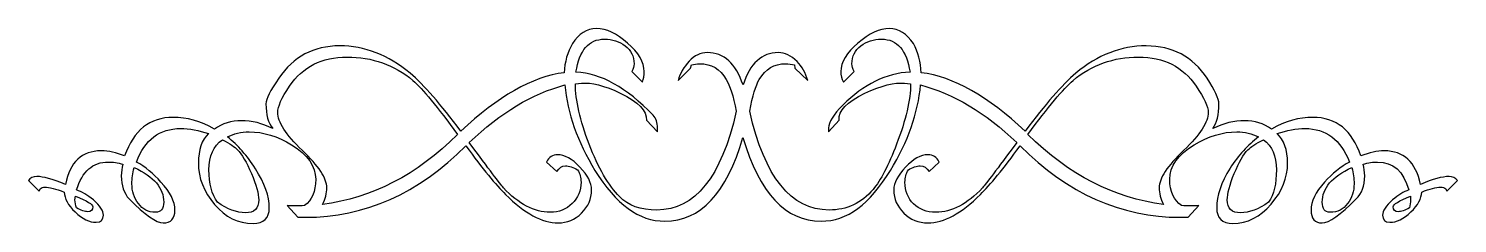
# Model space of a CAD drawing. Header units: centimetres. Extents: x -10.6 to 10.6, y -1.4 to 1.4.
import ezdxf

# ---------------------------------------------------------------- set-up
doc = ezdxf.new("R2010")
doc.units = ezdxf.units.CM
doc.header["$MEASUREMENT"] = 0
doc.layers.add('Camada 1', color=7, linetype='Continuous')

msp = doc.modelspace()

# ---------------------------------------------------------------- linework, layer by layer
at = {"layer": 'Camada 1'}
for points, knots in [([(0.96011, 0.67457), (0.96011, 0.67457), (0.76977, 0.85666), (0.76977, 0.85666), (0.76977, 0.85666), (0.76977, 0.85666), (0.76149, 0.90632), (0.76149, 0.90632), (0.76149, 0.90632), (0.72283, 0.91733), (0.67873, 0.92288), (0.62907, 0.92288), (0.62907, 0.92288), (0.46355, 0.92288), (0.33382, 0.84554), (0.24008, 0.69113), (0.24008, 0.69113), (0.19042, 0.60281), (0.14348, 0.44554), (0.09937, 0.21935), (0.09937, 0.21935), (0.32001, -0.75731), (0.71183, -1.24565), (1.27468, -1.24565), (1.27468, -1.24565), (1.53953, -1.24565), (1.75744, -1.14363), (1.92854, -0.93939), (1.92854, -0.93939), (2.03884, -0.80697), (2.15473, -0.58347), (2.27618, -0.26896), (2.27618, -0.26896), (2.41403, 0.08966), (2.48308, 0.3876), (2.48308, 0.62493), (2.48308, 0.62493), (2.48308, 0.62493), (2.39204, 0.63321), (2.39204, 0.63321), (2.39204, 0.63321), (2.2485, 0.64975), (2.05271, 0.60011), (1.8044, 0.48422), (1.8044, 0.48422), (1.53953, 0.35722), (1.41253, 0.2248), (1.42366, 0.08692), (1.42366, 0.08692), (1.42366, 0.08692), (1.26639, -0.08688), (1.26639, -0.08688), (1.26639, -0.08688), (1.26639, -0.08688), (1.26639, -0.02894), (1.26639, -0.02894), (1.26639, -0.02894), (1.26639, 0.05382), (1.33804, 0.16685), (1.4816, 0.31041), (1.4816, 0.31041), (1.79055, 0.61936), (2.12163, 0.78219), (2.47482, 0.79875), (2.47482, 0.79875), (2.42516, 1.12427), (2.28445, 1.28709), (2.0527, 1.28709), (2.0527, 1.28709), (1.93681, 1.28709), (1.83466, 1.25399), (1.74647, 1.18777), (1.74647, 1.18777), (1.65813, 1.12154), (1.61402, 1.03323), (1.61402, 0.92292), (1.61402, 0.92292), (1.61402, 0.88426), (1.62503, 0.84558), (1.64715, 0.80703), (1.64715, 0.80703), (1.64715, 0.80703), (1.48988, 0.64979), (1.48988, 0.64979), (1.48988, 0.64979), (1.4622, 0.69945), (1.44853, 0.75181), (1.44853, 0.80703), (1.44853, 0.80703), (1.44853, 0.94488), (1.53259, 1.08561), (1.70097, 1.22915), (1.70097, 1.22915), (1.86911, 1.37251), (2.02498, 1.44429), (2.16851, 1.44429), (2.16851, 1.44429), (2.31194, 1.44429), (2.43053, 1.36981), (2.52443, 1.22082), (2.52443, 1.22082), (2.59605, 1.09382), (2.63473, 0.95042), (2.64029, 0.79042), (2.64029, 0.79042), (3.12035, 0.72965), (3.63351, 0.43995), (4.17977, -0.07863), (4.17977, -0.07863), (4.47774, 0.32409), (4.72875, 0.61106), (4.93296, 0.78214), (4.93296, 0.78214), (5.25292, 1.05244), (5.60053, 1.18772), (5.97584, 1.18772), (5.97584, 1.18772), (6.362, 1.18772), (6.6628, 1.02762), (6.87802, 0.70766), (6.87802, 0.70766), (6.99388, 0.531), (7.05182, 0.40413), (7.05182, 0.32692), (7.05182, 0.32692), (7.05182, 0.16682), (7.02142, 0.04551), (6.96078, -0.03725), (6.96078, -0.03725), (7.12075, 0.03996), (7.27802, 0.07861), (7.43256, 0.07861), (7.43256, 0.07861), (7.58155, 0.07861), (7.71397, 0.03723), (7.82986, -0.04553), (7.82986, -0.04553), (8.03949, 0.07033), (8.24369, 0.12827), (8.44232, 0.12827), (8.44232, 0.12827), (8.78996, 0.12827), (9.02713, -0.0621), (9.1541, -0.44281), (9.1541, -0.44281), (9.28097, -0.39315), (9.39686, -0.36833), (9.50174, -0.36833), (9.50174, -0.36833), (9.7886, -0.36833), (9.96796, -0.53385), (10.03974, -0.86495), (10.03974, -0.86495), (10.22183, -0.78774), (10.36251, -0.74906), (10.46183, -0.74906), (10.46183, -0.74906), (10.51692, -0.74906), (10.5583, -0.76845), (10.58597, -0.807), (10.58597, -0.807), (10.58597, -0.807), (10.42873, -0.96427), (10.42873, -0.96427), (10.42873, -0.96427), (10.42873, -0.96427), (10.41217, -0.93117), (10.41217, -0.93117), (10.41217, -0.93117), (10.39563, -0.91463), (10.37082, -0.90635), (10.33769, -0.90635), (10.33769, -0.90635), (10.27149, -0.90635), (10.17759, -0.93117), (10.05628, -0.98083), (10.05628, -0.98083), (10.05628, -1.07473), (10.00249, -1.17263), (9.89488, -1.27465), (9.89488, -1.27465), (9.78727, -1.37681), (9.6838, -1.42776), (9.5845, -1.42776), (9.5845, -1.42776), (9.51274, -1.42776), (9.47692, -1.39194), (9.47692, -1.32018), (9.47692, -1.32018), (9.47692, -1.25951), (9.52658, -1.18503), (9.62591, -1.09671), (9.62591, -1.09671), (9.70867, -1.02506), (9.7886, -0.9754), (9.86594, -0.94772), (9.86594, -0.94772), (9.7886, -0.67187), (9.63416, -0.53389), (9.40242, -0.53389), (9.40242, -0.53389), (9.33622, -0.53389), (9.26444, -0.545), (9.18723, -0.56699), (9.18723, -0.56699), (9.20377, -0.62221), (9.21205, -0.68015), (9.21205, -0.74079), (9.21205, -0.74079), (9.21205, -0.88978), (9.17067, -1.00294), (9.08791, -1.08014), (9.08791, -1.08014), (8.85058, -1.31747), (8.68236, -1.43603), (8.58303, -1.43603), (8.58303, -1.43603), (8.47257, -1.43603), (8.41748, -1.37266), (8.41748, -1.24569), (8.41748, -1.24569), (8.41748, -1.11882), (8.48371, -0.98082), (8.61613, -0.83183), (8.61613, -0.83183), (8.73202, -0.70496), (8.85613, -0.60564), (8.98858, -0.53386), (8.98858, -0.53386), (8.85613, -0.20279), (8.63539, -0.03726), (8.32643, -0.03726), (8.32643, -0.03726), (8.19943, -0.03726), (8.06158, -0.06208), (7.9126, -0.11174), (7.9126, -0.11174), (8.01735, -0.20561), (8.06984, -0.35177), (8.06984, -0.55042), (8.06984, -0.55042), (8.06984, -0.76561), (7.98837, -0.96838), (7.82566, -1.15875), (7.82566, -1.15875), (7.66286, -1.34912), (7.4739, -1.44431), (7.25871, -1.44431), (7.25871, -1.44431), (7.09858, -1.44431), (7.01868, -1.3671), (7.01868, -1.21253), (7.01868, -1.21253), (7.01868, -1.036), (7.08491, -0.84008), (7.21733, -0.62489), (7.21733, -0.62489), (7.33864, -0.43738), (7.47935, -0.28281), (7.63945, -0.16139), (7.63945, -0.16139), (7.54013, -0.11173), (7.43255, -0.08691), (7.31666, -0.08691), (7.31666, -0.08691), (7.1069, -0.08691), (6.89727, -0.15041), (6.68764, -0.27728), (6.68764, -0.27728), (6.44475, -0.42627), (6.32347, -0.59735), (6.32347, -0.79044), (6.32347, -0.79044), (6.32347, -0.97253), (6.38139, -1.10225), (6.49727, -1.17946), (6.49727, -1.17946), (6.58546, -1.18502), (6.67107, -1.18502), (6.75384, -1.17946), (6.75384, -1.17946), (6.75384, -1.17946), (6.5966, -1.35326), (6.5966, -1.35326), (6.5966, -1.35326), (6.5966, -1.35326), (6.48069, -1.35328), (6.48069, -1.35328), (6.48069, -1.35328), (5.60336, -1.35328), (4.81149, -1.00022), (4.10526, -0.29384), (4.10526, -0.29384), (3.85697, -0.63603), (3.66105, -0.87606), (3.51762, -1.0139), (3.51762, -1.0139), (3.23621, -1.29534), (2.97681, -1.43602), (2.73961, -1.43602), (2.73961, -1.43602), (2.60163, -1.43602), (2.48304, -1.38779), (2.38372, -1.29119), (2.38372, -1.29119), (2.2844, -1.19472), (2.23473, -1.08011), (2.23473, -0.94768), (2.23473, -0.94768), (2.23473, -0.84293), (2.29265, -0.72977), (2.40853, -0.60833), (2.40853, -0.60833), (2.52442, -0.48704), (2.63472, -0.42624), (2.7396, -0.42624), (2.7396, -0.42624), (2.81681, -0.42624), (2.87202, -0.4622), (2.90515, -0.53382), (2.90515, -0.53382), (2.90515, -0.53382), (2.75616, -0.67453), (2.75616, -0.67453), (2.75616, -0.67453), (2.72303, -0.61944), (2.67882, -0.59177), (2.62371, -0.59177), (2.62371, -0.59177), (2.57405, -0.59177), (2.51613, -0.61116), (2.44993, -0.64971), (2.44993, -0.64971), (2.4168, -0.70493), (2.40027, -0.76557), (2.40027, -0.8318), (2.40027, -0.8318), (2.40027, -0.96422), (2.44292, -1.07183), (2.52857, -1.15459), (2.52857, -1.15459), (2.61403, -1.23735), (2.72307, -1.27873), (2.85549, -1.27873), (2.85549, -1.27873), (3.09266, -1.27873), (3.32441, -1.15742), (3.55071, -0.91456), (3.55071, -0.91456), (3.59482, -0.8649), (3.76306, -0.64143), (4.05559, -0.24413), (4.05559, -0.24413), (3.59209, 0.19725), (3.11748, 0.48136), (2.632, 0.60838), (2.632, 0.60838), (2.59332, 0.18896), (2.44433, -0.23313), (2.18504, -0.65797), (2.18504, -0.65797), (1.88151, -1.16012), (1.53946, -1.41116), (1.15872, -1.41116), (1.15872, -1.41116), (0.629, -1.41116), (0.24273, -0.99733), (-0.00002, -0.16966), (-0.00002, -0.16966), (-0.24291, -0.99733), (-0.62904, -1.41116), (-1.15876, -1.41116), (-1.15876, -1.41116), (-1.5395, -1.41116), (-1.88441, -1.16015), (-2.19336, -0.65797), (-2.19336, -0.65797), (-2.45278, -0.23313), (-2.60177, 0.18896), (-2.64032, 0.60838), (-2.64032, 0.60838), (-3.12038, 0.48138), (-3.59216, 0.19724), (-4.05563, -0.24413), (-4.05563, -0.24413), (-3.76324, -0.64143), (-3.59499, -0.8649), (-3.55075, -0.91456), (-3.55075, -0.91456), (-3.32456, -1.15742), (-3.09281, -1.27873), (-2.8555, -1.27873), (-2.8555, -1.27873), (-2.72863, -1.27873), (-2.62103, -1.23605), (-2.53271, -1.15043), (-2.53271, -1.15043), (-2.44452, -1.06497), (-2.40029, -0.95877), (-2.40029, -0.83177), (-2.40029, -0.83177), (-2.40029, -0.76557), (-2.41683, -0.7049), (-2.44995, -0.64968), (-2.44995, -0.64968), (-2.51615, -0.61113), (-2.57695, -0.59174), (-2.63204, -0.59174), (-2.63204, -0.59174), (-2.6817, -0.59174), (-2.72308, -0.61942), (-2.75618, -0.6745), (-2.75618, -0.6745), (-2.75618, -0.6745), (-2.91345, -0.53379), (-2.91345, -0.53379), (-2.91345, -0.53379), (-2.8749, -0.46214), (-2.81968, -0.42621), (-2.7479, -0.42621), (-2.7479, -0.42621), (-2.64315, -0.42621), (-2.53271, -0.48698), (-2.41683, -0.6083), (-2.41683, -0.6083), (-2.30097, -0.72974), (-2.24303, -0.84291), (-2.24303, -0.94765), (-2.24303, -0.94765), (-2.24303, -1.08007), (-2.29269, -1.19467), (-2.39202, -1.29116), (-2.39202, -1.29116), (-2.49134, -1.38773), (-2.60721, -1.43599), (-2.73966, -1.43599), (-2.73966, -1.43599), (-2.97696, -1.43599), (-3.23626, -1.29531), (-3.51767, -1.01387), (-3.51767, -1.01387), (-3.66121, -0.87602), (-3.85702, -0.63599), (-4.10531, -0.29381), (-4.10531, -0.29381), (-4.81169, -1.00017), (-5.60341, -1.35325), (-6.48074, -1.35325), (-6.48074, -1.35325), (-6.48074, -1.35325), (-6.59661, -1.35325), (-6.59661, -1.35325), (-6.59661, -1.35325), (-6.59661, -1.35325), (-6.75385, -1.17945), (-6.75385, -1.17945), (-6.75385, -1.17945), (-6.67109, -1.18501), (-6.5856, -1.18501), (-6.49728, -1.17945), (-6.49728, -1.17945), (-6.38698, -1.10224), (-6.33176, -0.97252), (-6.33176, -0.79043), (-6.33176, -0.79043), (-6.33176, -0.59734), (-6.45048, -0.42626), (-6.68765, -0.27727), (-6.68765, -0.27727), (-6.89741, -0.1504), (-7.10704, -0.0869), (-7.31667, -0.0869), (-7.31667, -0.0869), (-7.43811, -0.0869), (-7.54569, -0.11172), (-7.63946, -0.16138), (-7.63946, -0.16138), (-7.48505, -0.2828), (-7.34704, -0.44007), (-7.22563, -0.63316), (-7.22563, -0.63316), (-7.08778, -0.84835), (-7.0187, -1.0416), (-7.0187, -1.21252), (-7.0187, -1.21252), (-7.0187, -1.36709), (-7.09876, -1.4443), (-7.25873, -1.4443), (-7.25873, -1.4443), (-7.4795, -1.4443), (-7.66987, -1.35053), (-7.82983, -1.16286), (-7.82983, -1.16286), (-7.98993, -0.97535), (-8.06986, -0.77114), (-8.06986, -0.5504), (-8.06986, -0.5504), (-8.06986, -0.35175), (-8.0202, -0.20562), (-7.92087, -0.11172), (-7.92087, -0.11172), (-8.06441, -0.06206), (-8.20228, -0.03724), (-8.3347, -0.03724), (-8.3347, -0.03724), (-8.64379, -0.03724), (-8.8617, -0.20276), (-8.98856, -0.53384), (-8.98856, -0.53384), (-8.85614, -0.60562), (-8.73482, -0.70495), (-8.62439, -0.83181), (-8.62439, -0.83181), (-8.48654, -0.9808), (-8.41746, -1.1188), (-8.41746, -1.24567), (-8.41746, -1.24567), (-8.41746, -1.37267), (-8.4754, -1.43601), (-8.59126, -1.43601), (-8.59126, -1.43601), (-8.69058, -1.43601), (-8.85897, -1.31745), (-9.09614, -1.08012), (-9.09614, -1.08012), (-9.17348, -0.99736), (-9.21203, -0.88433), (-9.21203, -0.74077), (-9.21203, -0.74077), (-9.21203, -0.68013), (-9.20375, -0.62218), (-9.18721, -0.56697), (-9.18721, -0.56697), (-9.26455, -0.54498), (-9.3362, -0.53387), (-9.4024, -0.53387), (-9.4024, -0.53387), (-9.63415, -0.53387), (-9.79142, -0.67185), (-9.87418, -0.9477), (-9.87418, -0.9477), (-9.79697, -0.97538), (-9.71421, -1.02504), (-9.62589, -1.09669), (-9.62589, -1.09669), (-9.52657, -1.18501), (-9.4769, -1.25949), (-9.4769, -1.32016), (-9.4769, -1.32016), (-9.4769, -1.39194), (-9.51286, -1.42774), (-9.58448, -1.42774), (-9.58448, -1.42774), (-9.6838, -1.42774), (-9.78726, -1.37678), (-9.89486, -1.27463), (-9.89486, -1.27463), (-10.00247, -1.17261), (-10.05626, -1.07468), (-10.05626, -0.98081), (-10.05626, -0.98081), (-10.18326, -0.93115), (-10.27973, -0.90633), (-10.34595, -0.90633), (-10.34595, -0.90633), (-10.37363, -0.90633), (-10.39561, -0.91461), (-10.41215, -0.93115), (-10.41215, -0.93115), (-10.41215, -0.93115), (-10.42869, -0.96425), (-10.42869, -0.96425), (-10.42869, -0.96425), (-10.42869, -0.96425), (-10.58594, -0.80697), (-10.58594, -0.80697), (-10.58594, -0.80697), (-10.56395, -0.76842), (-10.52257, -0.74903), (-10.4618, -0.74903), (-10.4618, -0.74903), (-10.37361, -0.74903), (-10.23291, -0.78769), (-10.03968, -0.86492), (-10.03968, -0.86492), (-9.97345, -0.53385), (-9.79692, -0.3683), (-9.50996, -0.3683), (-9.50996, -0.3683), (-9.39966, -0.3683), (-9.28377, -0.39312), (-9.16235, -0.44278), (-9.16235, -0.44278), (-9.02993, -0.06204), (-8.7899, 0.1283), (-8.44226, 0.1283), (-8.44226, 0.1283), (-8.24364, 0.1283), (-8.03954, 0.07038), (-7.8298, -0.0455), (-7.8298, -0.0455), (-7.71394, 0.03726), (-7.58149, 0.07864), (-7.4325, 0.07864), (-7.4325, 0.07864), (-7.27809, 0.07864), (-7.12355, 0.03998), (-6.969, -0.03722), (-6.969, -0.03722), (-7.03523, 0.04554), (-7.06832, 0.16685), (-7.06832, 0.32695), (-7.06832, 0.32695), (-7.06832, 0.3986), (-7.00495, 0.5256), (-6.87795, 0.70769), (-6.87795, 0.70769), (-6.66276, 1.02765), (-6.36207, 1.18775), (-5.97577, 1.18775), (-5.97577, 1.18775), (-5.60617, 1.18775), (-5.25854, 1.05247), (-4.93289, 0.78217), (-4.93289, 0.78217), (-4.72882, 0.61109), (-4.47767, 0.3241), (-4.1797, -0.0786), (-4.1797, -0.0786), (-3.63344, 0.43998), (-3.12311, 0.72968), (-2.6485, 0.79045), (-2.6485, 0.79045), (-2.64308, 0.95042), (-2.6017, 1.09385), (-2.52436, 1.22085), (-2.52436, 1.22085), (-2.43622, 1.36981), (-2.31747, 1.44429), (-2.16849, 1.44429), (-2.16849, 1.44429), (-2.02506, 1.44429), (-1.87194, 1.37251), (-1.70915, 1.2291), (-1.70915, 1.2291), (-1.54646, 1.08556), (-1.46497, 0.94483), (-1.46497, 0.80698), (-1.46497, 0.80698), (-1.46497, 0.75176), (-1.47325, 0.6994), (-1.48979, 0.64974), (-1.48979, 0.64974), (-1.48979, 0.64974), (-1.64703, 0.80698), (-1.64703, 0.80698), (-1.64703, 0.80698), (-1.62507, 0.84553), (-1.61393, 0.88419), (-1.61393, 0.92287), (-1.61393, 0.92287), (-1.61393, 1.03317), (-1.65817, 1.12149), (-1.74635, 1.18772), (-1.74635, 1.18772), (-1.83469, 1.25392), (-1.93672, 1.28704), (-2.05261, 1.28704), (-2.05261, 1.28704), (-2.28436, 1.28704), (-2.42506, 1.12422), (-2.47473, 0.7987), (-2.47473, 0.7987), (-2.10513, 0.78214), (-1.72437, 0.56968), (-1.33255, 0.1614), (-1.33255, 0.1614), (-1.28844, 0.11174), (-1.26632, 0.04824), (-1.26632, -0.02897), (-1.26632, -0.02897), (-1.26632, -0.02897), (-1.26632, -0.08691), (-1.26632, -0.08691), (-1.26632, -0.08691), (-1.26632, -0.08691), (-1.43187, 0.08689), (-1.43187, 0.08689), (-1.43187, 0.08689), (-1.42086, 0.22474), (-1.54773, 0.35719), (-1.81261, 0.48419), (-1.81261, 0.48419), (-2.0555, 0.60005), (-2.24856, 0.64971), (-2.39197, 0.63318), (-2.39197, 0.63318), (-2.39197, 0.63318), (-2.48301, 0.6249), (-2.48301, 0.6249), (-2.48301, 0.6249), (-2.48301, 0.38204), (-2.41551, 0.08407), (-2.28023, -0.26899), (-2.28023, -0.26899), (-2.14508, -0.62218), (-1.99467, -0.88147), (-1.82914, -1.04702), (-1.82914, -1.04702), (-1.70227, -1.17944), (-1.51746, -1.24567), (-1.2746, -1.24567), (-1.2746, -1.24567), (-0.71178, -1.24567), (-0.32006, -0.75733), (-0.09929, 0.21933), (-0.09929, 0.21933), (-0.14353, 0.44552), (-0.19319, 0.60276), (-0.24828, 0.69111), (-0.24828, 0.69111), (-0.3366, 0.84552), (-0.46905, 0.92286), (-0.64558, 0.92286), (-0.64558, 0.92286), (-0.68424, 0.92286), (-0.72292, 0.9173), (-0.76144, 0.9063), (-0.76144, 0.9063), (-0.76144, 0.9063), (-0.778, 0.85664), (-0.778, 0.85664), (-0.778, 0.85664), (-0.778, 0.85664), (-0.96009, 0.67455), (-0.96009, 0.67455), (-0.96009, 0.67455), (-0.93255, 0.7793), (-0.87876, 0.8745), (-0.79869, 0.96009), (-0.79869, 0.96009), (-0.71876, 1.04555), (-0.62901, 1.08839), (-0.52969, 1.08839), (-0.52969, 1.08839), (-0.28138, 1.08839), (-0.10485, 0.92829), (0.00003, 0.60833), (0.00003, 0.60833), (0.10478, 0.92826), (0.27858, 1.08839), (0.52147, 1.08839), (0.52147, 1.08839), (0.62079, 1.08839), (0.71456, 1.04415), (0.80288, 0.95597), (0.80288, 0.95597), (0.87449, 0.87864), (0.92701, 0.78487), (0.96011, 0.67457)], [0, 0, 0, 0, 0.0052356, 0.0052356, 0.0052356, 0.0052356, 0.0104712, 0.0104712, 0.0104712, 0.0104712, 0.01570681, 0.01570681, 0.01570681, 0.01570681, 0.02094241, 0.02094241, 0.02094241, 0.02094241, 0.02617801, 0.02617801, 0.02617801, 0.02617801, 0.03141361, 0.03141361, 0.03141361, 0.03141361, 0.03664921, 0.03664921, 0.03664921, 0.03664921, 0.04188482, 0.04188482, 0.04188482, 0.04188482, 0.04712042, 0.04712042, 0.04712042, 0.04712042, 0.05235602, 0.05235602, 0.05235602, 0.05235602, 0.05759162, 0.05759162, 0.05759162, 0.05759162, 0.06282723, 0.06282723, 0.06282723, 0.06282723, 0.06806283, 0.06806283, 0.06806283, 0.06806283, 0.07329843, 0.07329843, 0.07329843, 0.07329843, 0.07853403, 0.07853403, 0.07853403, 0.07853403, 0.08376963, 0.08376963, 0.08376963, 0.08376963, 0.08900524, 0.08900524, 0.08900524, 0.08900524, 0.09424084, 0.09424084, 0.09424084, 0.09424084, 0.09947644, 0.09947644, 0.09947644, 0.09947644, 0.10471204, 0.10471204, 0.10471204, 0.10471204, 0.10994764, 0.10994764, 0.10994764, 0.10994764, 0.11518325, 0.11518325, 0.11518325, 0.11518325, 0.12041885, 0.12041885, 0.12041885, 0.12041885, 0.12565445, 0.12565445, 0.12565445, 0.12565445, 0.13089005, 0.13089005, 0.13089005, 0.13089005, 0.13612565, 0.13612565, 0.13612565, 0.13612565, 0.14136126, 0.14136126, 0.14136126, 0.14136126, 0.14659686, 0.14659686, 0.14659686, 0.14659686, 0.15183246, 0.15183246, 0.15183246, 0.15183246, 0.15706806, 0.15706806, 0.15706806, 0.15706806, 0.16230366, 0.16230366, 0.16230366, 0.16230366, 0.16753927, 0.16753927, 0.16753927, 0.16753927, 0.17277487, 0.17277487, 0.17277487, 0.17277487, 0.17801047, 0.17801047, 0.17801047, 0.17801047, 0.18324607, 0.18324607, 0.18324607, 0.18324607, 0.18848168, 0.18848168, 0.18848168, 0.18848168, 0.19371728, 0.19371728, 0.19371728, 0.19371728, 0.19895288, 0.19895288, 0.19895288, 0.19895288, 0.20418848, 0.20418848, 0.20418848, 0.20418848, 0.20942408, 0.20942408, 0.20942408, 0.20942408, 0.21465969, 0.21465969, 0.21465969, 0.21465969, 0.21989529, 0.21989529, 0.21989529, 0.21989529, 0.22513089, 0.22513089, 0.22513089, 0.22513089, 0.23036649, 0.23036649, 0.23036649, 0.23036649, 0.23560209, 0.23560209, 0.23560209, 0.23560209, 0.2408377, 0.2408377, 0.2408377, 0.2408377, 0.2460733, 0.2460733, 0.2460733, 0.2460733, 0.2513089, 0.2513089, 0.2513089, 0.2513089, 0.2565445, 0.2565445, 0.2565445, 0.2565445, 0.2617801, 0.2617801, 0.2617801, 0.2617801, 0.26701571, 0.26701571, 0.26701571, 0.26701571, 0.27225131, 0.27225131, 0.27225131, 0.27225131, 0.27748691, 0.27748691, 0.27748691, 0.27748691, 0.28272251, 0.28272251, 0.28272251, 0.28272251, 0.28795812, 0.28795812, 0.28795812, 0.28795812, 0.29319372, 0.29319372, 0.29319372, 0.29319372, 0.29842932, 0.29842932, 0.29842932, 0.29842932, 0.30366492, 0.30366492, 0.30366492, 0.30366492, 0.30890052, 0.30890052, 0.30890052, 0.30890052, 0.31413613, 0.31413613, 0.31413613, 0.31413613, 0.31937173, 0.31937173, 0.31937173, 0.31937173, 0.32460733, 0.32460733, 0.32460733, 0.32460733, 0.32984293, 0.32984293, 0.32984293, 0.32984293, 0.33507853, 0.33507853, 0.33507853, 0.33507853, 0.34031414, 0.34031414, 0.34031414, 0.34031414, 0.34554974, 0.34554974, 0.34554974, 0.34554974, 0.35078534, 0.35078534, 0.35078534, 0.35078534, 0.35602094, 0.35602094, 0.35602094, 0.35602094, 0.36125654, 0.36125654, 0.36125654, 0.36125654, 0.36649215, 0.36649215, 0.36649215, 0.36649215, 0.37172775, 0.37172775, 0.37172775, 0.37172775, 0.37696335, 0.37696335, 0.37696335, 0.37696335, 0.38219895, 0.38219895, 0.38219895, 0.38219895, 0.38743455, 0.38743455, 0.38743455, 0.38743455, 0.39267016, 0.39267016, 0.39267016, 0.39267016, 0.39790576, 0.39790576, 0.39790576, 0.39790576, 0.40314136, 0.40314136, 0.40314136, 0.40314136, 0.40837696, 0.40837696, 0.40837696, 0.40837696, 0.41361257, 0.41361257, 0.41361257, 0.41361257, 0.41884817, 0.41884817, 0.41884817, 0.41884817, 0.42408377, 0.42408377, 0.42408377, 0.42408377, 0.42931937, 0.42931937, 0.42931937, 0.42931937, 0.43455497, 0.43455497, 0.43455497, 0.43455497, 0.43979058, 0.43979058, 0.43979058, 0.43979058, 0.44502618, 0.44502618, 0.44502618, 0.44502618, 0.45026178, 0.45026178, 0.45026178, 0.45026178, 0.45549738, 0.45549738, 0.45549738, 0.45549738, 0.46073298, 0.46073298, 0.46073298, 0.46073298, 0.46596859, 0.46596859, 0.46596859, 0.46596859, 0.47120419, 0.47120419, 0.47120419, 0.47120419, 0.47643979, 0.47643979, 0.47643979, 0.47643979, 0.48167539, 0.48167539, 0.48167539, 0.48167539, 0.48691099, 0.48691099, 0.48691099, 0.48691099, 0.4921466, 0.4921466, 0.4921466, 0.4921466, 0.4973822, 0.4973822, 0.4973822, 0.4973822, 0.5026178, 0.5026178, 0.5026178, 0.5026178, 0.5078534, 0.5078534, 0.5078534, 0.5078534, 0.51308901, 0.51308901, 0.51308901, 0.51308901, 0.51832461, 0.51832461, 0.51832461, 0.51832461, 0.52356021, 0.52356021, 0.52356021, 0.52356021, 0.52879581, 0.52879581, 0.52879581, 0.52879581, 0.53403141, 0.53403141, 0.53403141, 0.53403141, 0.53926702, 0.53926702, 0.53926702, 0.53926702, 0.54450262, 0.54450262, 0.54450262, 0.54450262, 0.54973822, 0.54973822, 0.54973822, 0.54973822, 0.55497382, 0.55497382, 0.55497382, 0.55497382, 0.56020942, 0.56020942, 0.56020942, 0.56020942, 0.56544503, 0.56544503, 0.56544503, 0.56544503, 0.57068063, 0.57068063, 0.57068063, 0.57068063, 0.57591623, 0.57591623, 0.57591623, 0.57591623, 0.58115183, 0.58115183, 0.58115183, 0.58115183, 0.58638743, 0.58638743, 0.58638743, 0.58638743, 0.59162304, 0.59162304, 0.59162304, 0.59162304, 0.59685864, 0.59685864, 0.59685864, 0.59685864, 0.60209424, 0.60209424, 0.60209424, 0.60209424, 0.60732984, 0.60732984, 0.60732984, 0.60732984, 0.61256545, 0.61256545, 0.61256545, 0.61256545, 0.61780105, 0.61780105, 0.61780105, 0.61780105, 0.62303665, 0.62303665, 0.62303665, 0.62303665, 0.62827225, 0.62827225, 0.62827225, 0.62827225, 0.63350785, 0.63350785, 0.63350785, 0.63350785, 0.63874346, 0.63874346, 0.63874346, 0.63874346, 0.64397906, 0.64397906, 0.64397906, 0.64397906, 0.64921466, 0.64921466, 0.64921466, 0.64921466, 0.65445026, 0.65445026, 0.65445026, 0.65445026, 0.65968586, 0.65968586, 0.65968586, 0.65968586, 0.66492147, 0.66492147, 0.66492147, 0.66492147, 0.67015707, 0.67015707, 0.67015707, 0.67015707, 0.67539267, 0.67539267, 0.67539267, 0.67539267, 0.68062827, 0.68062827, 0.68062827, 0.68062827, 0.68586387, 0.68586387, 0.68586387, 0.68586387, 0.69109948, 0.69109948, 0.69109948, 0.69109948, 0.69633508, 0.69633508, 0.69633508, 0.69633508, 0.70157068, 0.70157068, 0.70157068, 0.70157068, 0.70680628, 0.70680628, 0.70680628, 0.70680628, 0.71204188, 0.71204188, 0.71204188, 0.71204188, 0.71727749, 0.71727749, 0.71727749, 0.71727749, 0.72251309, 0.72251309, 0.72251309, 0.72251309, 0.72774869, 0.72774869, 0.72774869, 0.72774869, 0.73298429, 0.73298429, 0.73298429, 0.73298429, 0.7382199, 0.7382199, 0.7382199, 0.7382199, 0.7434555, 0.7434555, 0.7434555, 0.7434555, 0.7486911, 0.7486911, 0.7486911, 0.7486911, 0.7539267, 0.7539267, 0.7539267, 0.7539267, 0.7591623, 0.7591623, 0.7591623, 0.7591623, 0.76439791, 0.76439791, 0.76439791, 0.76439791, 0.76963351, 0.76963351, 0.76963351, 0.76963351, 0.77486911, 0.77486911, 0.77486911, 0.77486911, 0.78010471, 0.78010471, 0.78010471, 0.78010471, 0.78534031, 0.78534031, 0.78534031, 0.78534031, 0.79057592, 0.79057592, 0.79057592, 0.79057592, 0.79581152, 0.79581152, 0.79581152, 0.79581152, 0.80104712, 0.80104712, 0.80104712, 0.80104712, 0.80628272, 0.80628272, 0.80628272, 0.80628272, 0.81151832, 0.81151832, 0.81151832, 0.81151832, 0.81675393, 0.81675393, 0.81675393, 0.81675393, 0.82198953, 0.82198953, 0.82198953, 0.82198953, 0.82722513, 0.82722513, 0.82722513, 0.82722513, 0.83246073, 0.83246073, 0.83246073, 0.83246073, 0.83769634, 0.83769634, 0.83769634, 0.83769634, 0.84293194, 0.84293194, 0.84293194, 0.84293194, 0.84816754, 0.84816754, 0.84816754, 0.84816754, 0.85340314, 0.85340314, 0.85340314, 0.85340314, 0.85863874, 0.85863874, 0.85863874, 0.85863874, 0.86387435, 0.86387435, 0.86387435, 0.86387435, 0.86910995, 0.86910995, 0.86910995, 0.86910995, 0.87434555, 0.87434555, 0.87434555, 0.87434555, 0.87958115, 0.87958115, 0.87958115, 0.87958115, 0.88481675, 0.88481675, 0.88481675, 0.88481675, 0.89005236, 0.89005236, 0.89005236, 0.89005236, 0.89528796, 0.89528796, 0.89528796, 0.89528796, 0.90052356, 0.90052356, 0.90052356, 0.90052356, 0.90575916, 0.90575916, 0.90575916, 0.90575916, 0.91099476, 0.91099476, 0.91099476, 0.91099476, 0.91623037, 0.91623037, 0.91623037, 0.91623037, 0.92146597, 0.92146597, 0.92146597, 0.92146597, 0.92670157, 0.92670157, 0.92670157, 0.92670157, 0.93193717, 0.93193717, 0.93193717, 0.93193717, 0.93717277, 0.93717277, 0.93717277, 0.93717277, 0.94240838, 0.94240838, 0.94240838, 0.94240838, 0.94764398, 0.94764398, 0.94764398, 0.94764398, 0.95287958, 0.95287958, 0.95287958, 0.95287958, 0.95811518, 0.95811518, 0.95811518, 0.95811518, 0.96335079, 0.96335079, 0.96335079, 0.96335079, 0.96858639, 0.96858639, 0.96858639, 0.96858639, 0.97382199, 0.97382199, 0.97382199, 0.97382199, 0.97905759, 0.97905759, 0.97905759, 0.97905759, 0.98429319, 0.98429319, 0.98429319, 0.98429319, 0.9895288, 0.9895288, 0.9895288, 0.9895288, 1, 1, 1, 1]), ([(-6.8945, 0.20279), (-6.8945, 0.05925), (-6.77321, -0.12828), (-6.53033, -0.36001), (-6.53033, -0.36001), (-6.2876, -0.59176), (-6.16616, -0.7767), (-6.16616, -0.91455), (-6.16616, -0.91455), (-6.16616, -0.99731), (-6.18828, -1.08007), (-6.23239, -1.16284), (-6.23239, -1.16284), (-5.49859, -1.0691), (-4.83089, -0.72416), (-4.22941, -0.12824), (-4.22941, -0.12824), (-4.52738, 0.28559), (-4.74813, 0.55317), (-4.89156, 0.67461), (-4.89156, 0.67461), (-5.16755, 0.90636), (-5.49304, 1.02225), (-5.86822, 1.02225), (-5.86822, 1.02225), (-6.23795, 1.02225), (-6.52208, 0.87869), (-6.72071, 0.59185), (-6.72071, 0.59185), (-6.83658, 0.41514), (-6.8945, 0.28555), (-6.8945, 0.20279)], [0, 0, 0, 0, 0.11111111, 0.11111111, 0.11111111, 0.11111111, 0.22222222, 0.22222222, 0.22222222, 0.22222222, 0.33333333, 0.33333333, 0.33333333, 0.33333333, 0.44444444, 0.44444444, 0.44444444, 0.44444444, 0.55555556, 0.55555556, 0.55555556, 0.55555556, 0.66666667, 0.66666667, 0.66666667, 0.66666667, 0.77777778, 0.77777778, 0.77777778, 0.77777778, 1, 1, 1, 1]), ([(6.89453, 0.20279), (6.89453, 0.28555), (6.83376, 0.41514), (6.71244, 0.59181), (6.71244, 0.59181), (6.51921, 0.87864), (6.23511, 1.02221), (5.85993, 1.02221), (5.85993, 1.02221), (5.4902, 1.02221), (5.16741, 0.90632), (4.89155, 0.67457), (4.89155, 0.67457), (4.74799, 0.55313), (4.52452, 0.28555), (4.22112, -0.12828), (4.22112, -0.12828), (4.82802, -0.7242), (5.49845, -1.06914), (6.23238, -1.16288), (6.23238, -1.16288), (6.18814, -1.08012), (6.16615, -0.99736), (6.16615, -0.91459), (6.16615, -0.91459), (6.16615, -0.77674), (6.28746, -0.5918), (6.53035, -0.36005), (6.53035, -0.36005), (6.77311, -0.12828), (6.89453, 0.05923), (6.89453, 0.20279)], [0, 0, 0, 0, 0.11111111, 0.11111111, 0.11111111, 0.11111111, 0.22222222, 0.22222222, 0.22222222, 0.22222222, 0.33333333, 0.33333333, 0.33333333, 0.33333333, 0.44444444, 0.44444444, 0.44444444, 0.44444444, 0.55555556, 0.55555556, 0.55555556, 0.55555556, 0.66666667, 0.66666667, 0.66666667, 0.66666667, 0.77777778, 0.77777778, 0.77777778, 0.77777778, 1, 1, 1, 1]), ([(-7.71391, -0.20276), (-7.84633, -0.29663), (-7.91253, -0.44562), (-7.91253, -0.64972), (-7.91253, -0.64972), (-7.91253, -0.85393), (-7.87115, -1.01389), (-7.78839, -1.12978), (-7.78839, -1.12978), (-7.63943, -1.23466), (-7.50156, -1.28702), (-7.37456, -1.28702), (-7.37456, -1.28702), (-7.24214, -1.28702), (-7.17594, -1.22365), (-7.17594, -1.09668), (-7.17594, -1.09668), (-7.17594, -1.00291), (-7.2119, -0.87189), (-7.28352, -0.70354), (-7.28352, -0.70354), (-7.3553, -0.53529), (-7.42423, -0.418), (-7.49045, -0.35178), (-7.49045, -0.35178), (-7.5291, -0.31323), (-7.60361, -0.26356), (-7.71391, -0.20276)], [0, 0, 0, 0, 0.125, 0.125, 0.125, 0.125, 0.25, 0.25, 0.25, 0.25, 0.375, 0.375, 0.375, 0.375, 0.5, 0.5, 0.5, 0.5, 0.625, 0.625, 0.625, 0.625, 0.75, 0.75, 0.75, 0.75, 1, 1, 1, 1]), ([(7.71391, -0.20276), (7.59802, -0.26353), (7.52068, -0.3132), (7.48216, -0.35175), (7.48216, -0.35175), (7.41593, -0.41795), (7.34828, -0.53527), (7.27938, -0.70351), (7.27938, -0.70351), (7.21032, -0.87189), (7.17593, -1.00289), (7.17593, -1.09665), (7.17593, -1.09665), (7.17593, -1.22365), (7.24213, -1.28699), (7.37458, -1.28699), (7.37458, -1.28699), (7.50145, -1.28699), (7.63943, -1.23463), (7.78841, -1.12975), (7.78841, -1.12975), (7.86562, -1.01386), (7.9043, -0.8539), (7.9043, -0.64969), (7.9043, -0.64969), (7.90431, -0.44565), (7.84078, -0.29666), (7.71391, -0.20276)], [0, 0, 0, 0, 0.125, 0.125, 0.125, 0.125, 0.25, 0.25, 0.25, 0.25, 0.375, 0.375, 0.375, 0.375, 0.5, 0.5, 0.5, 0.5, 0.625, 0.625, 0.625, 0.625, 0.75, 0.75, 0.75, 0.75, 1, 1, 1, 1]), ([(-9.02164, -0.61662), (-9.04373, -0.69938), (-9.05474, -0.77944), (-9.05474, -0.85665), (-9.05474, -0.85665), (-9.05474, -0.96709), (-9.02307, -1.06501), (-8.95957, -1.15047), (-8.95957, -1.15047), (-8.8962, -1.23606), (-8.81201, -1.27877), (-8.70713, -1.27877), (-8.70713, -1.27877), (-8.62437, -1.27877), (-8.58299, -1.22911), (-8.58299, -1.12978), (-8.58299, -1.12978), (-8.58296, -0.92013), (-8.72923, -0.74902), (-9.02164, -0.61662)], [0, 0, 0, 0, 0.16666667, 0.16666667, 0.16666667, 0.16666667, 0.33333333, 0.33333333, 0.33333333, 0.33333333, 0.5, 0.5, 0.5, 0.5, 0.66666667, 0.66666667, 0.66666667, 0.66666667, 1, 1, 1, 1]), ([(9.02164, -0.61662), (8.72909, -0.74904), (8.58299, -0.92015), (8.58299, -1.12978), (8.58299, -1.12978), (8.58299, -1.2291), (8.62151, -1.27877), (8.69885, -1.27877), (8.69885, -1.27877), (8.80918, -1.27877), (8.89607, -1.23609), (8.95957, -1.15047), (8.95957, -1.15047), (9.02294, -1.06501), (9.05474, -0.96709), (9.05474, -0.85665), (9.05474, -0.85665), (9.05474, -0.77942), (9.04363, -0.69939), (9.02164, -0.61662)], [0, 0, 0, 0, 0.16666667, 0.16666667, 0.16666667, 0.16666667, 0.33333333, 0.33333333, 0.33333333, 0.33333333, 0.5, 0.5, 0.5, 0.5, 0.66666667, 0.66666667, 0.66666667, 0.66666667, 1, 1, 1, 1]), ([(-9.89069, -1.03871), (-9.89069, -1.03871), (-9.89897, -1.09665), (-9.89897, -1.09665), (-9.89897, -1.09665), (-9.89897, -1.13531), (-9.89069, -1.17399), (-9.87415, -1.21251), (-9.87415, -1.21251), (-9.80795, -1.25119), (-9.75286, -1.27045), (-9.70863, -1.27045), (-9.70863, -1.27045), (-9.65897, -1.27045), (-9.63415, -1.24563), (-9.63415, -1.19597), (-9.63415, -1.19597), (-9.6341, -1.16288), (-9.71972, -1.1105), (-9.89069, -1.03871)], [0, 0, 0, 0, 0.16666667, 0.16666667, 0.16666667, 0.16666667, 0.33333333, 0.33333333, 0.33333333, 0.33333333, 0.5, 0.5, 0.5, 0.5, 0.66666667, 0.66666667, 0.66666667, 0.66666667, 1, 1, 1, 1]), ([(9.89072, -1.03871), (9.71961, -1.11049), (9.63413, -1.16285), (9.63413, -1.19598), (9.63413, -1.19598), (9.63413, -1.24564), (9.65895, -1.27046), (9.70861, -1.27046), (9.70861, -1.27046), (9.75272, -1.27046), (9.80793, -1.25117), (9.87416, -1.21252), (9.87416, -1.21252), (9.88514, -1.174), (9.89072, -1.13531), (9.89072, -1.09666), (9.89072, -1.09666), (9.89072, -1.09666), (9.89072, -1.03871), (9.89072, -1.03871)], [0, 0, 0, 0, 0.16666667, 0.16666667, 0.16666667, 0.16666667, 0.33333333, 0.33333333, 0.33333333, 0.33333333, 0.5, 0.5, 0.5, 0.5, 0.66666667, 0.66666667, 0.66666667, 0.66666667, 1, 1, 1, 1])]:
    msp.add_open_spline(points, degree=3, knots=knots, dxfattribs=at)

doc.saveas('drawing.dxf')
